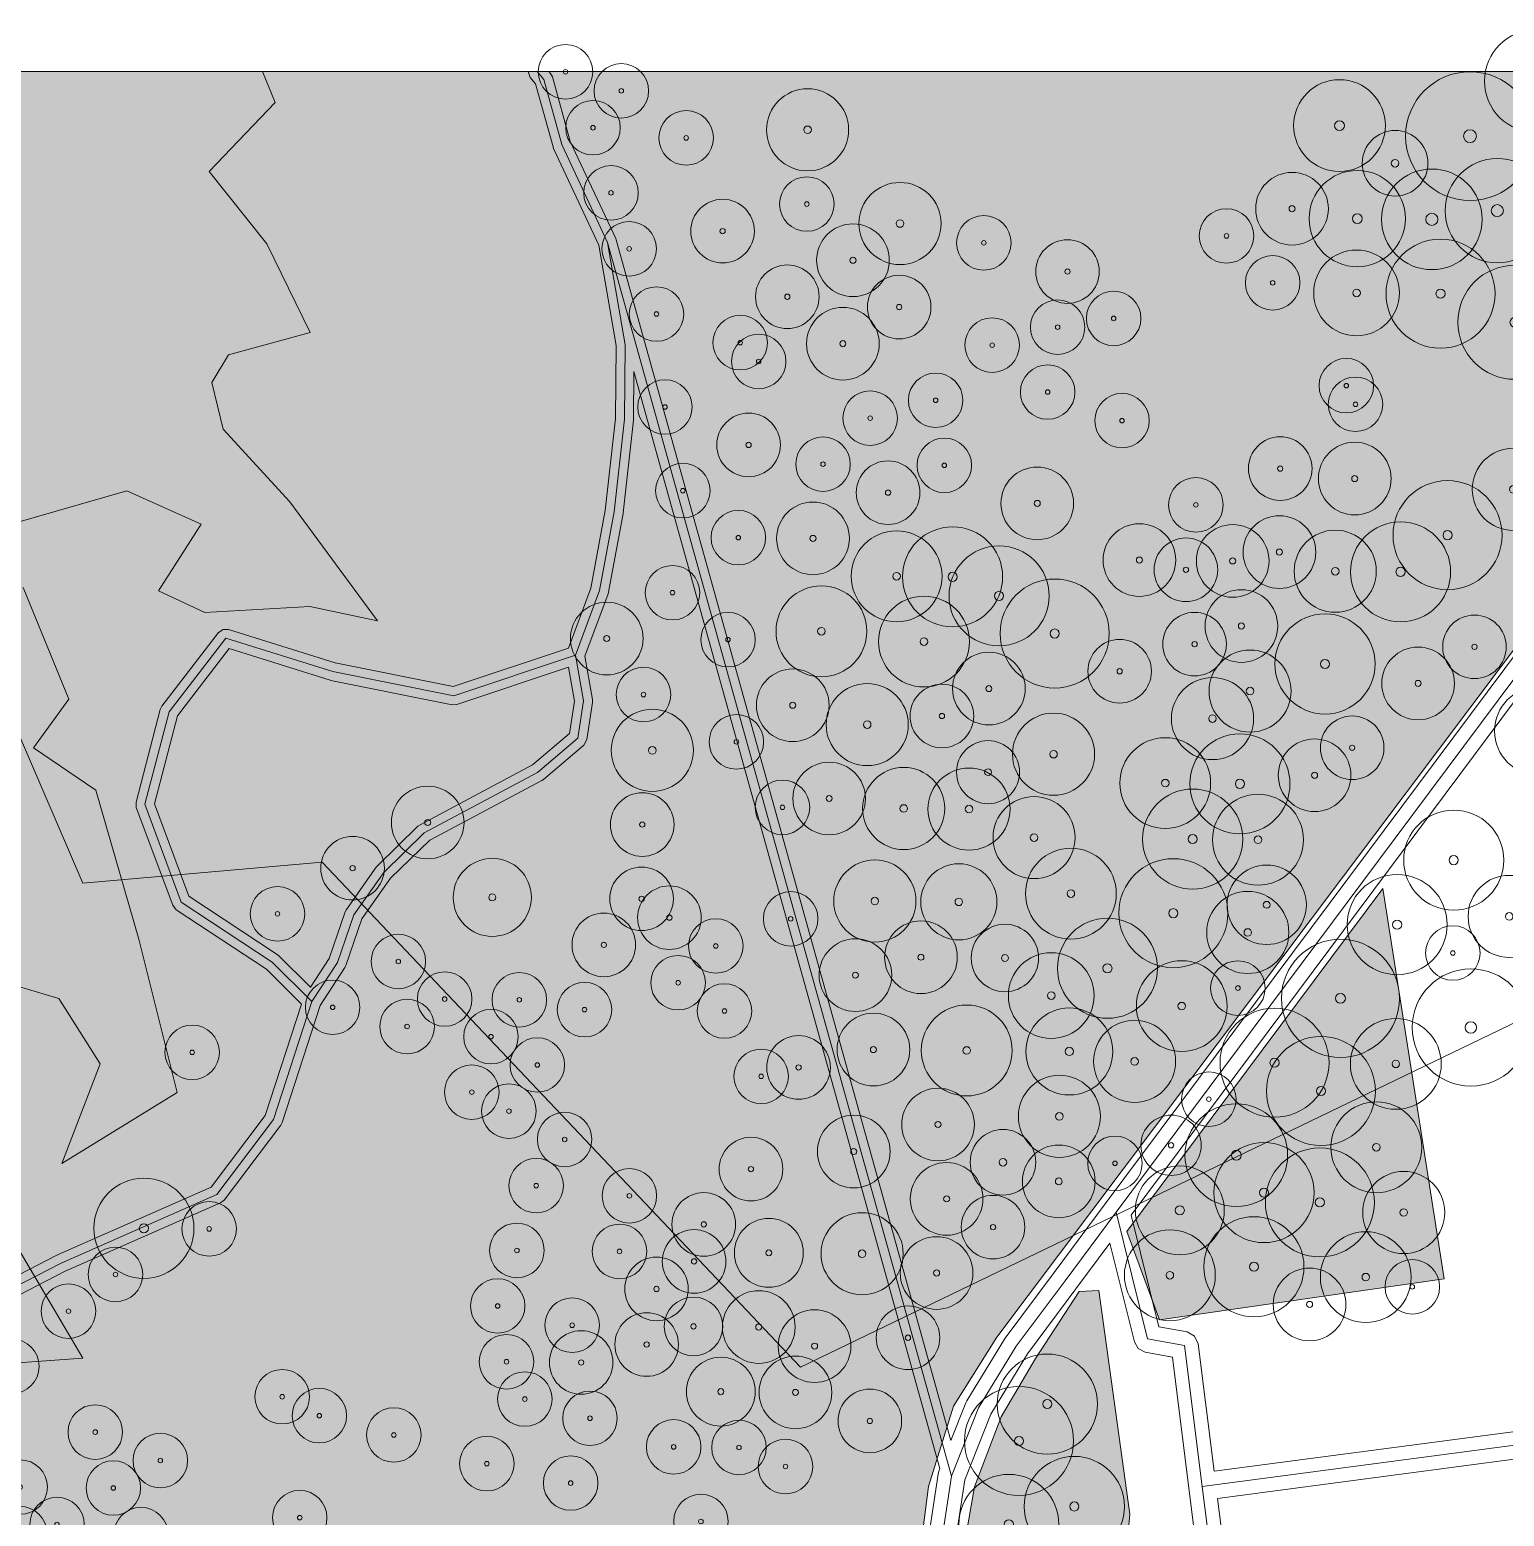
# Model space of a CAD drawing. Header units: metres. Extents: x -6 to 981, y -3 to 1020.
# Drawn here: x 323.4 to 485.7, y 854.2 to 1017.8 of the extents above; entities that cross this region are included whole.
import ezdxf

# ---------------------------------------------------------------- set-up
doc = ezdxf.new("R2010")
doc.units = ezdxf.units.M
doc.header["$MEASUREMENT"] = 0
for name, color, linetype, lineweight, true_color in [('TPX_CONTOUR_LINES_5M', 7, 'CONTINUOUS', 0, 0x969696), ('TPX_FRAME_PROJECT', 7, 'CONTINUOUS', 0, 0x000000), ('TPX_ROADS_AXES', 7, 'CONTINUOUS', 0, 0x323232), ('TPX_ROADS_CONTOURS', 7, 'CONTINUOUS', 0, 0x646464), ('TPX_VEGETATION_GREEN_SPACES', 7, 'CONTINUOUS', 0, 0x58ba48), ('TPX_VEGETATION_GREEN_SPACES_HATCH', 7, 'CONTINUOUS', 0, 0x58ba48), ('TPX_VEGETATION_TREES_INDIVIDUAL', 7, 'CONTINUOUS', 0, 0x136734)]:
    doc.layers.add(name, color=color, linetype=linetype, lineweight=lineweight, true_color=true_color)

# ---------------------------------------------------------------- blocks, each defined once
blk = doc.blocks.new('TREETR004_CR037')
at = {"layer": 'TPX_VEGETATION_TREES_INDIVIDUAL'}
for radius in [3.71, 0.375]:
    blk.add_circle((0, 0, 0.0361), radius, dxfattribs=at)
blk = doc.blocks.new('TREETR004_CR044')
at = {"layer": 'TPX_VEGETATION_TREES_INDIVIDUAL'}
for radius in [4.37, 0.375]:
    blk.add_circle((0, 0, 0.0361), radius, dxfattribs=at)
blk = doc.blocks.new('TREETR007_CR055')
at = {"layer": 'TPX_VEGETATION_TREES_INDIVIDUAL'}
for radius in [5.54, 0.6666666666666666]:
    blk.add_circle((0, 0, 0.0361), radius, dxfattribs=at)
blk = doc.blocks.new('TREETR007_CR071')
at = {"layer": 'TPX_VEGETATION_TREES_INDIVIDUAL'}
for radius in [7.09, 0.7083333333333334]:
    blk.add_circle((0, 0, 0.0361), radius, dxfattribs=at)
blk = doc.blocks.new('TREETR005_CR063')
at = {"layer": 'TPX_VEGETATION_TREES_INDIVIDUAL'}
for radius in [6.28, 0.5416666666666666]:
    blk.add_circle((0, 0, 0.0361), radius, dxfattribs=at)
blk = doc.blocks.new('TREETR004_CR042')
at = {"layer": 'TPX_VEGETATION_TREES_INDIVIDUAL'}
for radius in [4.19, 0.4166666666666667]:
    blk.add_circle((0, 0, 0.0361), radius, dxfattribs=at)
blk = doc.blocks.new('TREETR003_CR032')
at = {"layer": 'TPX_VEGETATION_TREES_INDIVIDUAL'}
for radius in [3.23, 0.2916666666666667]:
    blk.add_circle((0, 0, 0.0361), radius, dxfattribs=at)
blk = doc.blocks.new('TREETR003_CR040')
at = {"layer": 'TPX_VEGETATION_TREES_INDIVIDUAL'}
for radius in [4, 0.3333333333333333]:
    blk.add_circle((0, 0, 0.0361), radius, dxfattribs=at)
blk = doc.blocks.new('TREETR003_CR038')
at = {"layer": 'TPX_VEGETATION_TREES_INDIVIDUAL'}
for radius in [3.79, 0.3333333333333333]:
    blk.add_circle((0, 0, 0.0361), radius, dxfattribs=at)
blk = doc.blocks.new('TREETR003_CR030')
at = {"layer": 'TPX_VEGETATION_TREES_INDIVIDUAL'}
for radius in [3, 0.25]:
    blk.add_circle((0, 0, 0.0361), radius, dxfattribs=at)
blk = doc.blocks.new('TREETR003_CR035')
at = {"layer": 'TPX_VEGETATION_TREES_INDIVIDUAL'}
for radius in [3.5, 0.2916666666666667]:
    blk.add_circle((0, 0, 0.0361), radius, dxfattribs=at)
blk = doc.blocks.new('TREETR005_CR065')
at = {"layer": 'TPX_VEGETATION_TREES_INDIVIDUAL'}
for radius in [6.5, 0.5416666666666666]:
    blk.add_circle((0, 0, 0.0361), radius, dxfattribs=at)
blk = doc.blocks.new('TREETR005_CR049')
at = {"layer": 'TPX_VEGETATION_TREES_INDIVIDUAL'}
for radius in [4.89, 0.5]:
    blk.add_circle((0, 0, 0.0361), radius, dxfattribs=at)
blk = doc.blocks.new('TREETR005_CR053')
at = {"layer": 'TPX_VEGETATION_TREES_INDIVIDUAL'}
for radius in [5.3, 0.5416666666666666]:
    blk.add_circle((0, 0, 0.0361), radius, dxfattribs=at)
blk = doc.blocks.new('TREETR004_CR047')
at = {"layer": 'TPX_VEGETATION_TREES_INDIVIDUAL'}
for radius in [4.72, 0.4166666666666667]:
    blk.add_circle((0, 0, 0.0361), radius, dxfattribs=at)
blk = doc.blocks.new('TREETR005_CR060')
at = {"layer": 'TPX_VEGETATION_TREES_INDIVIDUAL'}
for radius in [6, 0.5]:
    blk.add_circle((0, 0, 0.0361), radius, dxfattribs=at)
blk = doc.blocks.new('TREETR004_CR035')
at = {"layer": 'TPX_VEGETATION_TREES_INDIVIDUAL'}
for radius in [3.47, 0.375]:
    blk.add_circle((0, 0, 0.0361), radius, dxfattribs=at)
blk = doc.blocks.new('TREETR003_CR033')
at = {"layer": 'TPX_VEGETATION_TREES_INDIVIDUAL'}
for radius in [3.32, 0.2916666666666667]:
    blk.add_circle((0, 0, 0.0361), radius, dxfattribs=at)
blk = doc.blocks.new('TREETR005_CR057')
at = {"layer": 'TPX_VEGETATION_TREES_INDIVIDUAL'}
for radius in [5.65, 0.5416666666666666]:
    blk.add_circle((0, 0, 0.0361), radius, dxfattribs=at)
blk = doc.blocks.new('TREETR006_CR065')
at = {"layer": 'TPX_VEGETATION_TREES_INDIVIDUAL'}
for radius in [6.45, 0.625]:
    blk.add_circle((0, 0, 0.0361), radius, dxfattribs=at)
blk = doc.blocks.new('TREETR004_CR043')
at = {"layer": 'TPX_VEGETATION_TREES_INDIVIDUAL'}
for radius in [4.3, 0.375]:
    blk.add_circle((0, 0, 0.0361), radius, dxfattribs=at)
blk = doc.blocks.new('TREETR005_CR055')
at = {"layer": 'TPX_VEGETATION_TREES_INDIVIDUAL'}
for radius in [5.51, 0.5]:
    blk.add_circle((0, 0, 0.0361), radius, dxfattribs=at)
blk = doc.blocks.new('TREETR005_CR051')
at = {"layer": 'TPX_VEGETATION_TREES_INDIVIDUAL'}
for radius in [5.05, 0.5416666666666666]:
    blk.add_circle((0, 0, 0.0361), radius, dxfattribs=at)
blk = doc.blocks.new('TREETR004_CR050')
at = {"layer": 'TPX_VEGETATION_TREES_INDIVIDUAL'}
for radius in [5, 0.4166666666666667]:
    blk.add_circle((0, 0, 0.0361), radius, dxfattribs=at)
blk = doc.blocks.new('TREETR005_CR048')
at = {"layer": 'TPX_VEGETATION_TREES_INDIVIDUAL'}
for radius in [4.79, 0.4583333333333333]:
    blk.add_circle((0, 0, 0.0361), radius, dxfattribs=at)
blk = doc.blocks.new('TREETR007_CR057')
at = {"layer": 'TPX_VEGETATION_TREES_INDIVIDUAL'}
for radius in [5.74, 0.6666666666666666]:
    blk.add_circle((0, 0, 0.0361), radius, dxfattribs=at)
blk = doc.blocks.new('TREETR004_CR045')
at = {"layer": 'TPX_VEGETATION_TREES_INDIVIDUAL'}
for radius in [4.52, 0.4166666666666667]:
    blk.add_circle((0, 0, 0.0361), radius, dxfattribs=at)
blk = doc.blocks.new('TREETR004_CR040')
at = {"layer": 'TPX_VEGETATION_TREES_INDIVIDUAL'}
for radius in [4, 0.375]:
    blk.add_circle((0, 0, 0.0361), radius, dxfattribs=at)
blk = doc.blocks.new('TREETR004_CR036')
at = {"layer": 'TPX_VEGETATION_TREES_INDIVIDUAL'}
for radius in [3.61, 0.4166666666666667]:
    blk.add_circle((0, 0, 0.0361), radius, dxfattribs=at)

msp = doc.modelspace()

# ---------------------------------------------------------------- hatches: boundary and pattern name
at = {"layer": 'TPX_VEGETATION_GREEN_SPACES_HATCH'}
for points in [[(167.72026009490946, 746.9905447592027), (167.1614527218626, 739.6361002554186), (168.20987362792948, 734.1726841558702), (168.81054539611796, 728.9352469076402), (171.2916740887449, 727.1268992056139), (174.62119431426981, 726.9397635092027), (177.43149990966776, 729.5064558614977), (179.97943253448466, 733.6606869329698), (183.85476441314677, 736.4831757177599), (195.06065030029276, 744.0679602255113), (208.38221878936747, 747.6754498113878), (225.65092225006083, 784.5415644277819), (238.07157177856425, 802.0127911199816), (249.09796852996806, 800.8762049307115), (249.4963097088621, 789.5112356771715), (239.06766552856425, 773.1292919744737), (250.89026112487772, 747.2122273077257), (254.6134104244993, 743.1530089010485), (260.4044966213987, 741.1134228338487), (270.5010818951414, 743.8319429983385), (283.68977684905985, 748.5602869619615), (301.7490019314573, 757.0770325292833), (427.7038406842039, 765.7683138479479), (420.48835415771464, 835.9882988561876), (421.0004257672117, 847.4775461782701), (422.2924122326658, 857.4408115972765), (425.0671867840574, 866.3036417593248), (429.8206724636839, 873.8728613485582), (520.0322193615721, 993.8698019613512), (526.3698935025022, 997.9435171713121), (505.14670796325663, 1013.1883301367052), (348.9887136929319, 1013.1883301367052), (350.38780445983866, 1009.7926001180895), (343.1261295788572, 1002.2031159033068), (349.4631714337156, 994.2172913183458), (354.2516645901487, 984.461779080797), (345.23947186401347, 981.998813115526), (343.4105820172117, 978.9460596670397), (344.65378804138163, 973.82440038817), (352.01512284210185, 965.8398460973985), (361.65331787994364, 952.7126516927965), (354.2212213986204, 954.3134655584581), (342.6608995907591, 953.6594509710558), (337.5430111401365, 956.0139822592027), (342.23707528045634, 963.3731369604357), (334.058908890991, 967.0316652883776), (321.18656868865946, 963.3199677099474), (322.66152615478495, 956.4115519155748), (327.67433686187724, 944.0934633840807), (323.7751078121946, 938.7661594976671), (330.66091484954813, 934.10027929442), (335.38579220703105, 917.7060265173204), (339.5889276974485, 900.8069100012071), (326.9261774533079, 893.0031818975694), (331.1378187649534, 903.9581875433214), (326.5927757733152, 911.1509604086168), (318.6511139385984, 913.521481954027), (311.5093063824461, 918.4447569479235), (305.28393406799296, 912.1200270284899), (304.6884436123655, 902.9259771932848), (288.5696157925413, 856.1506666769274), (263.98855824401835, 828.3548311819322), (256.2851290219114, 819.6390652288683), (253.79305405548075, 845.2560333837755), (284.6619877331541, 902.8630575765856), (299.8730720989988, 909.8775047888048), (302.28250451019267, 919.5640291799791), (294.1534027569578, 929.3405108083971), (303.40953106811503, 930.2825817693956), (309.9130825512693, 939.6638407339342), (305.8901371472166, 948.3923010458238), (299.21624226501444, 948.20135351317), (287.45379776885966, 953.4238810171373), (290.84085411956767, 958.2462172140367), (289.1688017361448, 971.5520233740099), (296.41587300231913, 977.6120142568834), (301.61969704559306, 985.2211975683458), (304.04133362701396, 996.1822723974474), (312.1105274670408, 1008.1200203527696), (315.430454682617, 1013.1883301367052), (277.4849447720335, 1013.1883301367052), (236.71494431426981, 911.0595907797106), (198.28054852416972, 816.2496380438097), (189.64208931854228, 795.8935551275499), (188.2860750668333, 790.2537035574205), (181.76551194122294, 774.1335749258287), (174.33975834777812, 759.4519800771959), (173.60857243469218, 758.0734924902208), (167.72026009490946, 746.9905447592027)], [(284.6619877331541, 902.8630570047535), (253.79305405548075, 845.2560337656178), (256.2851290219114, 819.6390656107105), (263.98855824401835, 828.3548315637745), (288.5696157925413, 856.1506661050953), (304.6884436123655, 902.9259766214527), (305.28393406799296, 912.1200264566578), (311.5093063824461, 918.4447563760914), (318.6511139385984, 913.5214823358692), (326.5927757733152, 911.1509607904591), (331.1378187649534, 903.9581879251637), (326.9261774533079, 893.0031813257374), (339.5889276974485, 900.8069094293751), (335.38579220703105, 917.7060259454884), (330.66091484954813, 934.1002796762623), (323.7751078121946, 938.7661598795094), (327.67433686187724, 944.0934628122486), (322.66152615478495, 956.4115522974171), (321.18656868865946, 963.3199680917896), (334.058908890991, 967.0316647165455), (342.23707528045634, 963.3731373422779), (337.5430111401365, 956.0139816873707), (342.6608995907591, 953.659451352898), (354.2212213986204, 954.3134659403004), (361.65331787994364, 952.7126511209644), (352.01512284210185, 965.8398455255665), (344.65378804138163, 973.824399816338), (343.4105820172117, 978.9460600488819), (345.23947186401347, 981.9988134973682), (354.2516645901487, 984.4617794626392), (349.4631714337156, 994.2172917001881), (343.1261295788572, 1002.203116285149), (350.38780445983866, 1009.7926004999317), (348.9887136929319, 1013.1883305185474), (315.430454682617, 1013.1883305185474), (312.1105274670408, 1008.1200207346119), (304.04133362701396, 996.1822718256153), (301.61969704559306, 985.2211979501881), (296.41587300231913, 977.6120146387257), (289.1688017361448, 971.5520237558521), (290.84085411956767, 958.2462166422047), (287.45379776885966, 953.4238813989796), (299.21624226501444, 948.2013538950123), (305.8901371472166, 948.3923014276661), (309.9130825512693, 939.6638411157764), (303.40953106811503, 930.2825821512379), (294.1534027569578, 929.340510236565), (302.28250451019267, 919.5640295618214), (299.8730720989988, 909.8775042169727), (284.6619877331541, 902.8630570047535)], [(472.317077111511, 923.2555402824655), (444.1090912335203, 885.5073074409738), (447.7397541516111, 875.7850965568796), (479.06630082061747, 880.3067907402292), (472.317077111511, 923.2555402824655)], [(425.26999993255595, 845.4969543525949), (425.14451737335185, 834.391947180964), (437.1024250500486, 755.5807651588693), (438.72539277008036, 755.1218656608835), (451.9640430920408, 757.078925521113), (449.81362004211405, 773.4373849937692), (441.5350803845213, 772.6299156257883), (434.2272095196531, 827.211192519404), (439.79551834991435, 827.9005092689767), (443.09380001953105, 839.4517540046945), (444.45255227020243, 854.3911165306345), (441.0412840359495, 879.0303463051096), (438.87680096557597, 878.9180616447702), (434.08662838867167, 871.5154499122873), (430.31103367736796, 865.1006893226877), (427.34629387786845, 857.392417342402), (425.26999993255595, 845.4969543525949)]]:
    msp.add_hatch(color=256, dxfattribs=at).paths.add_polyline_path(points)

# ---------------------------------------------------------------- linework, layer by layer
at = {"layer": 'TPX_CONTOUR_LINES_5M', "elevation": 0.04810000000000001}
msp.add_lwpolyline([(566.9405432039057, 1013.1883304733783), (566.9405432039057, 998.2885020840913), (487.238728951721, 908.6947627495974), (408.2270431757788, 870.5887215514667), (355.55258599179797, 926.1725074625574), (329.21535739983665, 923.8534817094915), (302.8781288078171, 985.0136294728145), (276.5409002158558, 983.3983614896424), (253.07507711881772, 938.6891885269433), (302.8781288078171, 916.1960745365359), (329.21535739983665, 871.569976316765), (276.5409002158558, 867.8063736963086), (243.45395523117622, 819.4905614121817), (239.8262960606371, 759.8912478550337), (223.86644303187495, 749.0578157301061), (144.85475725593278, 746.0794981317595), (60.54923419741681, 700.2919342978857), (53.49550019594608, 670.4922775193118), (105.15997637057444, 581.0933071831241)], dxfattribs=at)
at = {"layer": 'TPX_FRAME_PROJECT', "elevation": 0.0001}
msp.add_lwpolyline([(0, 0), (974.477457903442, 0), (974.477457903442, 1013.1883304733783), (0, 1013.1883304733783)], close=True, dxfattribs=at)
at = {"layer": 'TPX_ROADS_AXES', "elevation": 0.030099999999999995}
for points in [[(379.2139801495359, 1013.1883306908421), (379.9431910031126, 1012.3247547554784), (381.93260235717753, 1005.156486551743), (386.9602131359861, 994.3789663719945), (388.9104551785276, 983.1210623192601), (388.832102250366, 974.9417877602391), (387.7100481503294, 964.7330475258641), (386.08577389648417, 956.058715860825), (383.4425158016966, 948.9348287987523), (370.0555490963743, 944.4632044243626), (356.7276043408201, 947.151323358994), (344.9503693096922, 950.8332462715916), (338.7079338543699, 942.7241297173314), (336.0447887890623, 932.5301638054661), (340.04822106292704, 921.7624378609471), (350.05540032318095, 915.171285669785), (354.4362101071165, 910.8176117348485), (350.20505280426005, 897.8233204293065), (343.97078366210917, 889.5700302529149), (326.83058113983134, 882.0308924126439), (321.6355032437132, 879.3318453240208)], [(422.6250004284666, 835.1919559547678), (423.14449925353983, 847.4570144722238), (424.8304962628172, 858.5803321907297), (427.79332776000956, 866.0891088554636), (431.955507706909, 872.8881086418405), (437.32775158813456, 880.0967172691599), (442.96171421936015, 887.6464284965768), (471.82969708374003, 926.3415683815256), (505.7108110897825, 971.7611602852121), (521.1851124279783, 992.307007224299), (526.3698935025022, 997.9435171196237)], [(386.9602131359861, 994.3789657661691), (424.8304962628172, 858.5803321907297)], [(383.4425158016966, 948.9348291466013), (384.34201474121073, 943.9051403114572), (383.7187523358152, 939.7989305565134), (379.2601150982664, 936.0287326881662), (366.8001255505369, 929.3979257652536), (362.33584923675517, 925.0403350898996), (359.04601902893046, 920.3722223350778), (357.234277200012, 915.1135772773996), (354.4362101071165, 910.8176120826975)], [(442.96171421936015, 887.6464284965768), (446.4180511944578, 873.713950545527), (450.48892350128153, 872.9766830513254), (452.43648762634257, 857.4292978355661), (453.5925411694334, 848.1963094780222), (445.9042515270994, 836.0442146370187), (440.78476567199687, 825.2419532844797), (438.46396393707255, 818.8021768638864), (437.7082628720091, 811.8597196647897)], [(487.1045755856321, 862.0187858650461), (452.43648762634257, 857.4292978355661)]]:
    msp.add_lwpolyline(points, dxfattribs=at)
at = {"layer": 'TPX_ROADS_CONTOURS', "elevation": 0.027099999999999996}
for points in [[(504.5084831873537, 972.6580468975008), (470.6273682276369, 927.2384549938142), (441.7594311396242, 888.5433761440217), (436.1255905787111, 880.9938289485872), (430.75277258554706, 873.7844516597688), (430.676190630591, 873.6712753139436), (426.5140106836916, 866.8722755275667), (426.398020998633, 866.6396724544466), (424.77101923624286, 862.5163223110139), (387.9234583536745, 994.6475879512727), (387.8664572397829, 994.8017207942903), (382.87396551767597, 1005.5039569698274), (380.9067700068117, 1012.5921775661409), (380.70723368326435, 1012.9699203334749), (380.5228054682375, 1013.1883308254182), (378.2443106333376, 1013.1883308254182), (378.4499361673952, 1012.5431663356721), (379.038082377112, 1011.8466474376619), (380.96902205148945, 1004.889064963907), (381.0263579050661, 1004.7337323985994), (385.99763323465595, 994.0769759975374), (387.9096300760866, 983.0398437343538), (387.8326265970827, 975.0013524852693), (386.72016741434345, 964.8799096904695), (385.1185562769533, 956.3266107402742), (382.6715386072756, 949.7316133342683), (369.9917538324953, 945.4962083660066), (356.97632433573017, 948.1212961040437), (345.248757616675, 951.7876912914217), (344.6492474238039, 951.7868329845369), (344.15796496073017, 951.443243201822), (337.9155295054079, 943.3341266475618), (337.7404053370119, 942.9768945537508), (335.0772602717043, 932.7829286418855), (335.1074764887453, 932.1816722713411), (339.11090876261005, 921.413946326822), (339.49816824594745, 920.9273082576692), (349.42161204019794, 914.3913080058992), (353.2948181788088, 910.5420924983919), (349.30608679453144, 898.2923137508333), (343.32979704538593, 890.3805524669588), (326.4279558817507, 882.9462577663362), (326.369550005591, 882.9182769618928), (321.17447210947284, 880.2192298732698)], [(322.1810562769533, 878.4883748851717), (327.2628643671633, 881.1285735927522), (344.3734076182009, 888.6546651683748), (344.76872278848896, 888.9672929607332), (351.00299193063984, 897.2205831371248), (351.1559136072756, 897.5137044750154), (355.34619547525654, 910.3824636302888), (358.07221342722187, 914.5678102336824), (358.1797373453737, 914.7878419719636), (359.94522501627216, 919.9122316204011), (363.10022570291767, 924.389028724283), (367.3962309519411, 928.582369979471), (379.729901568091, 935.1459533534944), (379.90580774942646, 935.2651359401643), (384.3644449869753, 939.0353338085115), (384.7074282328249, 939.6488639675081), (385.3306896845461, 943.7550737224519), (385.3263962427736, 944.08118551597), (384.474886194861, 948.8425342403352), (387.0233166376711, 955.7108489833772), (387.06868960062275, 955.8746644817293), (388.69296385446796, 964.5489961467683), (388.704061762488, 964.6237947307527), (389.8261158625246, 974.8325349651277), (389.8320562998415, 974.9322091899812), (389.8823073069216, 980.1779443584383), (423.55448843637714, 859.4332391582429), (423.4351895014406, 859.1308957897127), (423.34743525186786, 858.8051244579256), (421.6614382425905, 847.681807693094)], [(486.9077179590822, 863.5058118663728), (453.7371027628542, 859.1145650707185), (451.977291361487, 873.1631261669099), (451.5781147638918, 874.0080234371126), (450.75623633066425, 874.4526721797884), (447.6402609507204, 875.0170003734529), (444.588526026404, 887.318526443094), (473.0319798151613, 925.4446212612092), (506.91106917063007, 970.8614971004426)], [(424.639720217383, 847.3124553523958), (426.28811480203876, 858.1876890026033), (429.140754000342, 865.4172021709383), (433.19911314646015, 872.0466090999544), (438.53014494577656, 879.1999179683626), (442.2687885920168, 884.2098333202302), (444.96218134561786, 873.352781470865), (445.3918707529665, 872.6198970638216), (446.15073801676044, 872.2379619441926), (449.13749720255146, 871.6970359645784), (450.948108927405, 857.24293917045), (452.0373308817507, 848.5437061153352)], [(455.08091952005634, 848.3826677165926), (454.1099131266237, 856.1377441249788), (487.301434771216, 860.5317594371736)]]:
    msp.add_lwpolyline(points, dxfattribs=at)
msp.add_lwpolyline([(337.0921003977419, 932.5827972255647), (339.62415529886493, 942.2749769054353), (345.31745840708027, 949.6707536540926), (356.42921568552265, 946.1968795619905), (356.52989412943134, 946.1710635982454), (369.85783888498554, 943.482944663614), (370.3723690668703, 943.5147191844881), (382.66183592478046, 947.6197473369539), (383.328534380591, 943.8917962871492), (382.786409632361, 940.3201391063631), (378.6960070292116, 936.8613187633455), (366.33033777872333, 930.2807065807283), (366.10161997476825, 930.1135322414339), (361.6373436609865, 925.7559415660799), (361.51844240823993, 925.6163980327547), (358.22861315408954, 920.9482862316072), (358.1005585352541, 920.6979591213167), (356.329004542029, 915.555963691324), (354.26918055216083, 912.3934480510652), (350.7603066126467, 915.8805867992342), (350.6054518381716, 916.0064164958894), (340.8715126673342, 922.4176017604768)], close=True, dxfattribs=at)
at = {"layer": 'TPX_VEGETATION_GREEN_SPACES', "elevation": 0.0031}
for points in [[(321.18656868865946, 963.3199680917896), (334.058908890991, 967.0316647165455), (342.23707528045634, 963.3731373422779), (337.5430111401365, 956.0139816873707), (342.6608995907591, 953.659451352898), (354.2212213986204, 954.3134659403004), (361.65331787994364, 952.7126511209644), (352.01512284210185, 965.8398455255665), (344.65378804138163, 973.824399816338), (343.4105820172117, 978.9460600488819), (345.23947186401347, 981.9988134973682), (354.2516645901487, 984.4617794626392), (349.4631714337156, 994.2172917001881), (343.1261295788572, 1002.203116285149), (350.38780445983866, 1009.7926004999317), (348.9887136929319, 1013.1883305185474), (315.430454682617, 1013.1883305185474)], [(505.14670796325663, 1013.1883301367052), (348.9887136929319, 1013.1883301367052), (350.38780445983866, 1009.7926001180895), (343.1261295788572, 1002.2031159033068), (349.4631714337156, 994.2172913183458), (354.2516645901487, 984.461779080797), (345.23947186401347, 981.998813115526), (343.4105820172117, 978.9460596670397), (344.65378804138163, 973.82440038817), (352.01512284210185, 965.8398460973985), (361.65331787994364, 952.7126516927965), (354.2212213986204, 954.3134655584581), (342.6608995907591, 953.6594509710558), (337.5430111401365, 956.0139822592027), (342.23707528045634, 963.3731369604357), (334.058908890991, 967.0316652883776), (321.18656868865946, 963.3199677099474)], [(301.7490019314573, 757.0770325292833), (427.7038406842039, 765.7683138479479), (420.48835415771464, 835.9882988561876), (421.0004257672117, 847.4775461782701), (422.2924122326658, 857.4408115972765), (425.0671867840574, 866.3036417593248), (429.8206724636839, 873.8728613485582), (520.0322193615721, 993.8698019613512)], [(318.6511139385984, 913.5214823358692), (326.5927757733152, 911.1509607904591), (331.1378187649534, 903.9581879251637), (326.9261774533079, 893.0031813257374), (339.5889276974485, 900.8069094293751), (335.38579220703105, 917.7060259454884), (330.66091484954813, 934.1002796762623), (323.7751078121946, 938.7661598795094), (327.67433686187724, 944.0934628122486), (322.66152615478495, 956.4115522974171)], [(322.66152615478495, 956.4115519155748), (327.67433686187724, 944.0934633840807), (323.7751078121946, 938.7661594976671), (330.66091484954813, 934.10027929442), (335.38579220703105, 917.7060265173204), (339.5889276974485, 900.8069100012071), (326.9261774533079, 893.0031818975694), (331.1378187649534, 903.9581875433214), (326.5927757733152, 911.1509604086168), (318.6511139385984, 913.521481954027)]]:
    msp.add_lwpolyline(points, dxfattribs=at)
for points in [[(472.317077111511, 923.2555402824655), (444.1090912335203, 885.5073074409738), (447.7397541516111, 875.7850965568796), (479.06630082061747, 880.3067907402292)], [(425.26999993255595, 845.4969543525949), (425.14451737335185, 834.391947180964), (437.1024250500486, 755.5807651588693), (438.72539277008036, 755.1218656608835), (451.9640430920408, 757.078925521113), (449.81362004211405, 773.4373849937692), (441.5350803845213, 772.6299156257883), (434.2272095196531, 827.211192519404), (439.79551834991435, 827.9005092689767), (443.09380001953105, 839.4517540046945), (444.45255227020243, 854.3911165306345), (441.0412840359495, 879.0303463051096), (438.87680096557597, 878.9180616447702), (434.08662838867167, 871.5154499122873), (430.31103367736796, 865.1006893226877), (427.34629387786845, 857.392417342402)]]:
    msp.add_lwpolyline(points, close=True, dxfattribs=at)

# ---------------------------------------------------------------- block references
at = {"layer": 'TPX_VEGETATION_TREES_INDIVIDUAL'}
for name, p in [('TREETR005_CR057', (489.1471397005953, 1012.1396049559116, 0.0361)), ('TREETR003_CR030', (382.3472645683796, 1013.1622353508137, 0.0361)), ('TREETR003_CR030', (388.4892187559162, 1011.0595357795246, 0.0361)), ('TREETR007_CR071', (481.9000078892568, 1006.0773840141483, 0.0361)), ('TREETR004_CR045', (408.98851413547527, 1006.7754588224925, 0.0361)), ('TREETR005_CR051', (467.53287556243595, 1007.2368299807422, 0.0361)), ('TREETR003_CR030', (385.3692959790351, 1007.001702089794, 0.0361)), ('TREETR003_CR030', (395.6287332828506, 1005.8814921695739, 0.0361)), ('TREETR004_CR036', (473.65528678771807, 1003.0905049764551, 0.0361)), ('TREETR007_CR057', (484.9025384649867, 997.8732022154145, 0.0361)), ('TREETR003_CR030', (387.35461896058405, 999.8291663625278, 0.0361)), ('TREETR003_CR030', (408.91021960484795, 998.600761202164, 0.0361)), ('TREETR003_CR040', (462.3102284426568, 998.089447257109, 0.0361)), ('TREETR005_CR053', (469.488909781503, 996.9987993161194, 0.0361)), ('TREETR007_CR055', (477.70429602608783, 996.9201647685841, 0.0361)), ('TREETR004_CR045', (419.1598807791015, 996.4587356010452, 0.0361)), ('TREETR003_CR035', (399.63854684500257, 995.6237716088071, 0.0361)), ('TREETR003_CR030', (455.09241878270404, 995.0927495183423, 0.0361)), ('TREETR003_CR030', (389.3497334209969, 993.6784645020962, 0.0361)), ('TREETR003_CR030', (428.3826220553601, 994.3265531142242, 0.0361)), ('TREETR003_CR040', (413.986118154251, 992.4205576241948, 0.0361)), ('TREETR003_CR035', (437.595582664595, 991.1725401058793, 0.0361)), ('TREETR004_CR047', (469.4106615840574, 988.8240955648944, 0.0361)), ('TREETR005_CR060', (478.65297815110534, 988.7356322663836, 0.0361)), ('TREETR003_CR035', (406.7585030513583, 988.4020516951568, 0.0361)), ('TREETR003_CR030', (460.1781267754268, 989.9344051545486, 0.0361)), ('TREETR005_CR063', (486.839032486605, 985.5914895012975, 0.0361)), ('TREETR003_CR035', (419.071808405919, 987.2621918176301, 0.0361)), ('TREETR003_CR030', (392.3619863278582, 986.4960837587714, 0.0361)), ('TREETR003_CR030', (442.68128447281197, 986.0141853387468, 0.0361)), ('TREETR003_CR040', (412.8711166844587, 983.2338453433476, 0.0361)), ('TREETR003_CR030', (436.5099538411596, 985.051341870334, 0.0361)), ('TREETR003_CR030', (401.5749442927772, 983.3420373876579, 0.0361)), ('TREETR003_CR030', (429.30191251880024, 983.0764963501133, 0.0361)), ('TREETR003_CR030', (403.60921929148026, 981.27868694067, 0.0361)), ('TREETR003_CR030', (435.4145396738313, 977.9083008137532, 0.0361)), ('TREETR003_CR030', (468.2859264421277, 978.6155369239859, 0.0361)), ('TREETR003_CR030', (393.2910283340607, 976.2678541969508, 0.0361)), ('TREETR003_CR030', (423.0816516862833, 977.004463469144, 0.0361)), ('TREETR003_CR030', (469.2932894945261, 976.562028363347, 0.0361)), ('TREETR003_CR030', (415.8736022062367, 975.029625217896, 0.0361)), ('TREETR003_CR030', (443.6005909247324, 974.7641217438504, 0.0361)), ('TREETR003_CR035', (402.49420808820287, 972.0919659212232, 0.0361)), ('TREETR003_CR030', (410.69004167831736, 969.96960017737, 0.0361)), ('TREETR003_CR030', (424.04007991723483, 969.8417499340139, 0.0361)), ('TREETR003_CR035', (461.0094150537043, 969.4877898860723, 0.0361)), ('TREETR003_CR040', (469.2150415725773, 968.387309180107, 0.0361)), ('TREETR003_CR035', (417.84916621109005, 966.8352344194427, 0.0361)), ('TREETR004_CR045', (486.663004495902, 967.1983788101934, 0.0361)), ('TREETR003_CR030', (395.25678694655653, 967.0516189821064, 0.0361)), ('TREETR003_CR040', (434.27020266180625, 965.6560531542636, 0.0361)), ('TREETR003_CR030', (451.7279508947395, 965.488906307146, 0.0361)), ('TREETR005_CR060', (479.42562177969376, 962.1579741258174, 0.0361)), ('TREETR003_CR040', (409.58482239593286, 961.8047101162374, 0.0361)), ('TREETR003_CR030', (401.3694078256376, 961.8833961314522, 0.0361)), ('TREETR003_CR040', (460.921379208914, 960.2912241714075, 0.0361)), ('TREETR004_CR050', (418.78802059718873, 957.6288309348747, 0.0361)), ('TREETR005_CR055', (424.9495837105205, 957.5698259104975, 0.0361)), ('TREETR003_CR040', (445.5076934034005, 959.4168506539427, 0.0361)), ('TREETR003_CR040', (455.7769628156675, 959.3185364608653, 0.0361)), ('TREETR004_CR045', (467.0633778059273, 958.1885610106401, 0.0361)), ('TREETR005_CR055', (474.25186684227083, 958.1197545174509, 0.0361)), ('TREETR005_CR055', (430.06465022446355, 955.476974749472, 0.0361)), ('TREETR003_CR035', (450.6325454019825, 958.345851097256, 0.0361)), ('TREETR003_CR030', (394.1221913069603, 955.8212033156306, 0.0361)), ('TREETR005_CR060', (436.187078035844, 951.3306090985425, 0.0361)), ('TREETR004_CR050', (410.51388378010597, 951.5764594175853, 0.0361)), ('TREETR003_CR040', (456.7354147902224, 952.15581501415, 0.0361)), ('TREETR003_CR040', (386.8847553252708, 950.7808539108373, 0.0361)), ('TREETR004_CR050', (421.8003039290197, 950.4464356508106, 0.0361)), ('TREETR003_CR030', (400.2348182630958, 950.6529746758752, 0.0361)), ('TREETR003_CR035', (451.5812114510918, 950.1612864229828, 0.0361)), ('TREETR005_CR055', (465.9386382808443, 947.979973546695, 0.0361)), ('TREETR003_CR035', (482.38904528832063, 949.866391536314, 0.0361)), ('TREETR003_CR035', (443.3364386400208, 947.1744133923203, 0.0361)), ('TREETR003_CR040', (428.9398751510307, 945.2683873111382, 0.0361)), ('TREETR004_CR045', (457.69386821927037, 944.9930889629759, 0.0361)), ('TREETR003_CR040', (476.18835759116337, 945.8379946276546, 0.0361)), ('TREETR003_CR030', (390.93373670382425, 944.6104500428773, 0.0361)), ('TREETR003_CR040', (407.35480582667515, 943.4312262888998, 0.0361)), ('TREETR004_CR045', (415.55066235514823, 941.3088594833389, 0.0361)), ('TREETR003_CR035', (423.77587764221244, 942.2520276801661, 0.0361)), ('TREETR004_CR045', (453.5568077779608, 941.9668845585547, 0.0361)), ('TREETR005_CR049', (489.48952874721726, 940.6010136972181, 0.0361)), ('TREETR004_CR045', (391.9019355372293, 938.4695548904128, 0.0361)), ('TREETR004_CR045', (436.05988505179994, 938.0466552292928, 0.0361)), ('TREETR003_CR030', (401.1540847225697, 939.402869198937, 0.0361)), ('TREETR003_CR035', (468.9313937792904, 938.7539003975689, 0.0361)), ('TREETR004_CR035', (428.8518123640097, 936.0718002817594, 0.0361)), ('TREETR004_CR050', (448.35368452063994, 934.8631391194649, 0.0361)), ('TREETR005_CR055', (456.56911881873384, 934.7844896703027, 0.0361)), ('TREETR003_CR040', (464.79433432623046, 935.7276899418794, 0.0361)), ('TREETR003_CR040', (411.36465599248186, 933.1734522450715, 0.0361)), ('TREETR004_CR045', (419.57030673499685, 932.0729306978174, 0.0361)), ('TREETR004_CR045', (426.7588141474989, 932.0040928372182, 0.0361)), ('TREETR003_CR040', (367.1773118067649, 930.5309211481363, 0.0361)), ('TREETR003_CR030', (406.22022131603444, 932.2007852280512, 0.0361)), ('TREETR003_CR035', (390.79669951851247, 930.3046423820779, 0.0361)), ('TREETR004_CR045', (433.91796873294516, 928.8697279212065, 0.0361)), ('TREETR005_CR055', (451.37577688077, 928.7025821274146, 0.0361)), ('TREETR004_CR050', (458.56428597366903, 928.6337656537071, 0.0361)), ('TREETR005_CR055', (480.1102530674543, 926.3836569129489, 0.0361)), ('TREETR003_CR035', (358.9129154437105, 925.5004171356559, 0.0361)), ('TREETR004_CR043', (374.28750186390243, 922.2872922443785, 0.0361)), ('TREETR004_CR045', (416.3916587611311, 921.8839908558875, 0.0361)), ('TREETR004_CR050', (437.9669852540246, 922.6993306255899, 0.0361)), ('TREETR005_CR060', (449.24365496920655, 920.5474891522899, 0.0361)), ('TREETR003_CR035', (390.71839270711644, 922.1298866583966, 0.0361)), ('TREETR004_CR042', (425.63403427624144, 921.7954834196717, 0.0361)), ('TREETR004_CR044', (459.52274329873035, 921.4710243358277, 0.0361)), ('TREETR005_CR055', (473.88020997314015, 919.2897177799605, 0.0361)), ('TREETR004_CR045', (486.21315772022353, 920.193620629143, 0.0361)), ('TREETR003_CR030', (350.64851117972285, 920.4699168717489, 0.0361)), ('TREETR003_CR035', (393.7796085930313, 920.0566860311665, 0.0361)), ('TREETR003_CR030', (407.1297095530899, 919.9288164209574, 0.0361)), ('TREETR004_CR045', (457.43953626422444, 918.4251508200541, 0.0361)), ('TREETR003_CR035', (386.56172637897544, 917.0600101999007, 0.0361)), ('TREETR003_CR030', (398.8849001779454, 916.9419679199345, 0.0361)), ('TREETR003_CR040', (421.46759942837525, 915.7037485423498, 0.0361)), ('TREETR005_CR055', (441.99643962900154, 914.4852408263832, 0.0361)), ('TREETR003_CR030', (363.9496586766327, 915.2327668922953, 0.0361)), ('TREETR004_CR037', (430.7099801522563, 915.6152456258424, 0.0361)), ('TREETR003_CR030', (480.01245479483623, 916.1652098996565, 0.0361)), ('TREETR003_CR040', (414.2595088290982, 913.7288986789063, 0.0361)), ('TREETR005_CR065', (467.64037769287825, 911.1739316820167, 0.0361)), ('TREETR003_CR030', (394.73802384291776, 912.8939316947944, 0.0361)), ('TREETR004_CR047', (435.8054999569431, 911.478698595427, 0.0361)), ('TREETR004_CR050', (450.1727590718656, 910.3192044524476, 0.0361)), ('TREETR003_CR030', (456.3539130060235, 912.3039096146822, 0.0361)), ('TREETR003_CR030', (356.712181080773, 910.1924174376763, 0.0361)), ('TREETR003_CR030', (369.04515408631414, 911.0961870611645, 0.0361)), ('TREETR003_CR030', (377.2606082458515, 911.0174773368053, 0.0361)), ('TREETR006_CR065', (481.98807986918837, 907.9707885817625, 0.0361)), ('TREETR003_CR030', (384.4393416341627, 909.9267655219883, 0.0361)), ('TREETR003_CR030', (399.84331917436793, 909.7792121153325, 0.0361)), ('TREETR003_CR030', (364.9080546516925, 908.0700059854425, 0.0361)), ('TREETR003_CR030', (374.1406533938716, 906.9596082163043, 0.0361)), ('TREETR004_CR050', (426.50440641271416, 905.4361207531765, 0.0361)), ('TREETR005_CR048', (437.8006601741654, 905.32795720594, 0.0361)), ('TREETR005_CR060', (460.3833854101249, 904.0898195006885, 0.0361)), ('TREETR003_CR030', (341.25923735497054, 905.2308011674322, 0.0361)), ('TREETR003_CR040', (416.23508462903555, 905.5344615816139, 0.0361)), ('TREETR004_CR045', (444.9794020577101, 904.2372857048176, 0.0361)), ('TREETR004_CR050', (473.73350399860647, 903.9620333625935, 0.0361)), ('TREETR003_CR030', (379.2459459936945, 903.84487700928, 0.0361)), ('TREETR003_CR035', (408.0000537765445, 903.5694484063424, 0.0361)), ('TREETR005_CR060', (465.48870294191875, 900.9751294897869, 0.0361)), ('TREETR003_CR030', (403.8825371378334, 902.5869440147653, 0.0361)), ('TREETR003_CR030', (372.0280486162519, 900.8482059254311, 0.0361)), ('TREETR003_CR030', (376.11620025127195, 898.7651575300843, 0.0361)), ('TREETR004_CR045', (436.7052406851435, 898.184863184113, 0.0361)), ('TREETR003_CR030', (453.15573053463595, 900.0712479948997, 0.0361)), ('TREETR003_CR040', (423.3453284772113, 897.2908481708728, 0.0361)), ('TREETR003_CR030', (382.248430602951, 895.6405872195028, 0.0361)), ('TREETR003_CR040', (414.07357363792835, 894.3138151937164, 0.0361)), ('TREETR003_CR033', (448.99908644426614, 895.0013377820142, 0.0361)), ('TREETR005_CR057', (456.1778361428296, 893.9106730306521, 0.0361)), ('TREETR004_CR050', (471.5916144583607, 894.7850705892779, 0.0361)), ('TREETR004_CR036', (430.49472121463623, 893.1346243098378, 0.0361)), ('TREETR003_CR035', (402.75773335108534, 892.3783083623275, 0.0361)), ('TREETR004_CR040', (436.6367534312885, 891.0319318789989, 0.0361)), ('TREETR003_CR030', (442.8179211396491, 893.016633272171, 0.0361)), ('TREETR005_CR055', (459.2195087833097, 889.7937911865301, 0.0361)), ('TREETR003_CR030', (379.1186840639566, 890.5608629803173, 0.0361)), ('TREETR005_CR060', (465.3713291049353, 888.7129626935348, 0.0361)), ('TREETR003_CR030', (389.378232767398, 889.4406391019002, 0.0361)), ('TREETR003_CR040', (424.2939809099771, 889.1062343898229, 0.0361)), ('TREETR005_CR049', (449.9575412456761, 887.8385732457973, 0.0361)), ('TREETR004_CR045', (474.60395180562045, 887.60265041003, 0.0361)), ('TREETR005_CR055', (335.93849901494104, 885.8649087073281, 0.0361)), ('TREETR003_CR030', (343.12703893129947, 885.7960156160407, 0.0361)), ('TREETR003_CR035', (397.5643402937567, 886.2964011966251, 0.0361)), ('TREETR003_CR035', (429.3992958863382, 885.9915227694437, 0.0361)), ('TREETR003_CR038', (404.7235180645948, 883.1620043758303, 0.0361)), ('TREETR004_CR045', (414.99286157649476, 883.0636531035416, 0.0361)), ('TREETR005_CR055', (458.1143206160632, 881.6288367472589, 0.0361)), ('TREETR003_CR030', (376.9962897206424, 883.4276019535027, 0.0361)), ('TREETR003_CR030', (388.2925680875778, 883.3193868757226, 0.0361)), ('TREETR003_CR035', (396.4982554418966, 882.218843922019, 0.0361)), ('TREETR004_CR050', (448.86212854040787, 880.6954666827805, 0.0361)), ('TREETR004_CR050', (470.42775226413505, 880.4890292896889, 0.0361)), ('TREETR003_CR030', (332.8087273653364, 880.7851924905553, 0.0361)), ('TREETR003_CR040', (423.1887659713393, 880.9412820553407, 0.0361)), ('TREETR003_CR035', (392.3611533041112, 879.1926440671086, 0.0361)), ('TREETR003_CR030', (475.5526443166891, 879.4180353116244, 0.0361)), ('TREETR003_CR030', (374.88368245004676, 877.316185716074, 0.0361)), ('TREETR003_CR040', (464.23680189141305, 877.4824607837945, 0.0361)), ('TREETR003_CR030', (327.63487650087336, 876.7470098119229, 0.0361)), ('TREETR003_CR040', (403.6182877100655, 874.9970490094274, 0.0361)), ('TREETR003_CR030', (383.07958446856355, 875.1937827607617, 0.0361)), ('TREETR003_CR032', (396.42974165454507, 875.065901346039, 0.0361)), ('TREETR003_CR035', (420.0394643774489, 873.8178410562687, 0.0361)), ('TREETR003_CR035', (391.27548951713834, 873.0713857733645, 0.0361)), ('TREETR003_CR040', (409.7603257385781, 872.8943378543481, 0.0361)), ('TREETR003_CR030', (375.85187964106444, 871.1752508534119, 0.0361)), ('TREETR003_CR035', (384.0673642507172, 871.0965471761301, 0.0361)), ('TREETR003_CR030', (321.4144964929437, 870.6749719232321, 0.0361)), ('TREETR003_CR038', (399.44203546934295, 867.883445342537, 0.0361)), ('TREETR003_CR040', (407.6575221088715, 867.804759808816, 0.0361)), ('TREETR005_CR055', (435.3750047564972, 866.5173926865682, 0.0361)), ('TREETR003_CR030', (351.1662572507048, 867.3239999408834, 0.0361)), ('TREETR003_CR030', (377.86659308476374, 867.0681747961789, 0.0361)), ('TREETR003_CR030', (355.25441814475926, 865.2409374699928, 0.0361)), ('TREETR003_CR030', (385.0355673621525, 864.9556098314933, 0.0361)), ('TREETR003_CR035', (415.8436512281187, 864.6605303813703, 0.0361)), ('TREETR005_CR060', (432.2550601887051, 862.4594903248362, 0.0361)), ('TREETR003_CR030', (330.58836087718373, 863.4334323634394, 0.0361)), ('TREETR003_CR030', (363.45032614714, 863.1185173462145, 0.0361)), ('TREETR003_CR030', (394.2486291254172, 861.8015255285427, 0.0361)), ('TREETR003_CR030', (401.43718411395093, 861.7326719705015, 0.0361)), ('TREETR003_CR030', (337.74753622489516, 860.2989840619266, 0.0361)), ('TREETR003_CR030', (373.6903205036069, 859.954575211741, 0.0361)), ('TREETR003_CR030', (406.5522928449209, 859.6397925908677, 0.0361)), ('TREETR003_CR030', (382.9131725580082, 857.8223307309672, 0.0361)), ('TREETR005_CR055', (438.34819232218433, 855.2475396138616, 0.0361)), ('TREETR003_CR030', (322.31410107726697, 857.3810717719607, 0.0361)), ('TREETR003_CR030', (332.58347142790444, 857.2826422387734, 0.0361)), ('TREETR005_CR055', (431.1400650294381, 853.2726660114713, 0.0361)), ('TREETR003_CR030', (326.3826720357756, 853.2542934846133, 0.0361)), ('TREETR003_CR030', (353.0928363392013, 854.0202589980327, 0.0361)), ('TREETR003_CR030', (397.2511380102369, 853.5972089506686, 0.0361)), ('TREETR003_CR030', (322.265127621009, 852.2718148808926, 0.0361)), ('TREETR003_CR030', (335.6153154055355, 852.1438585179858, 0.0361))]:
    msp.add_blockref(name, p, dxfattribs=at)

doc.saveas('drawing.dxf')
